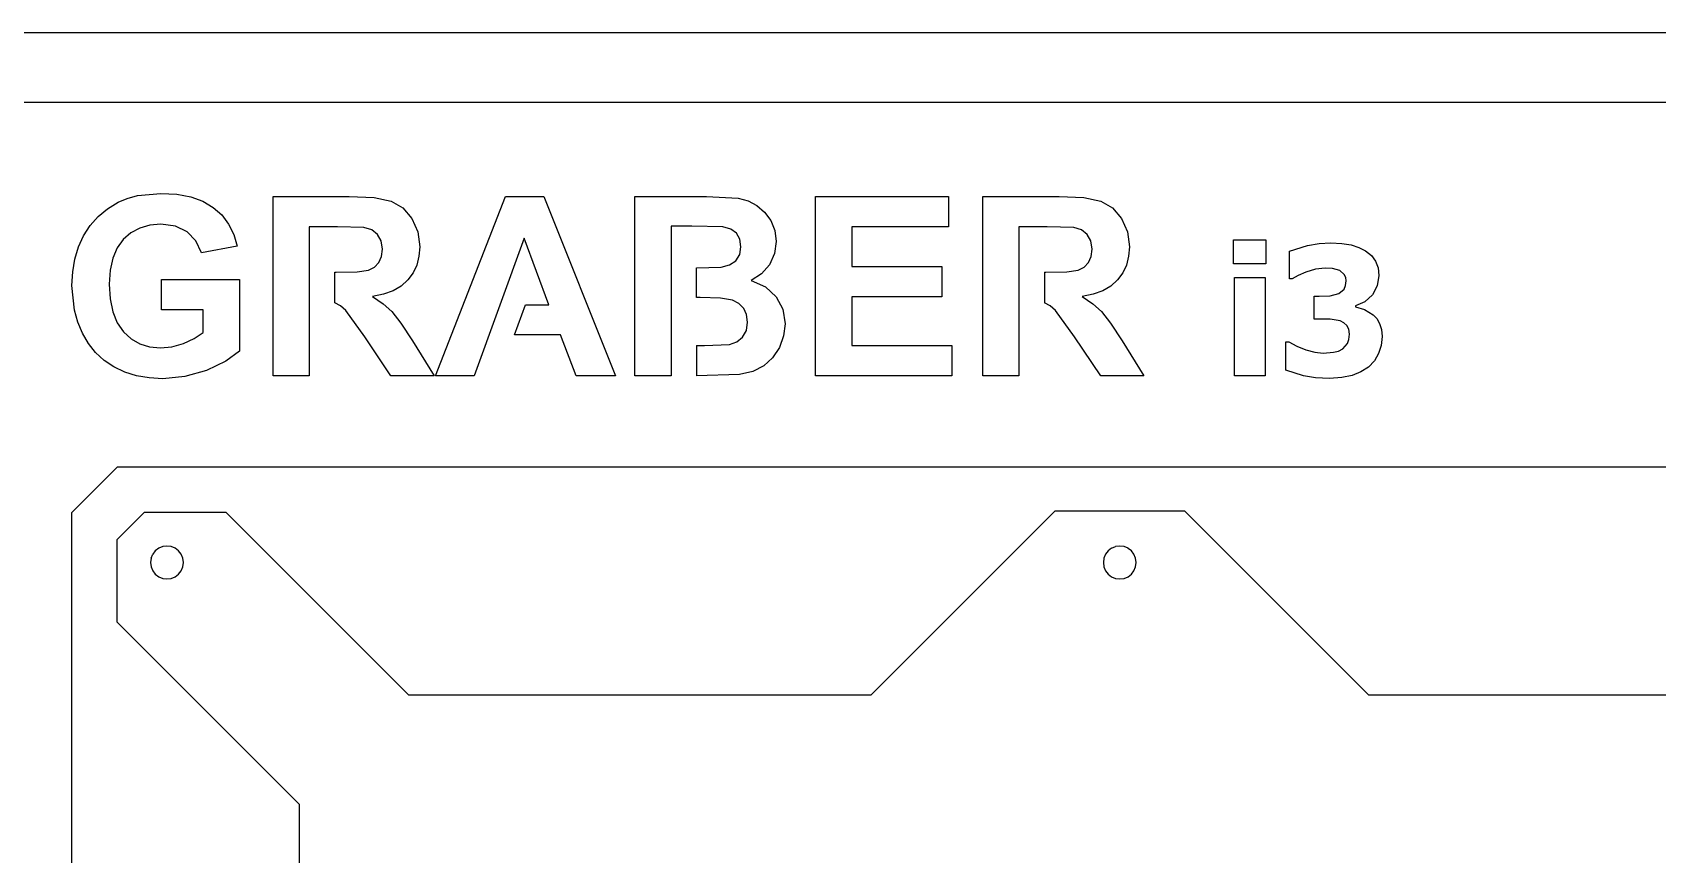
# Model space of a CAD drawing. Header units: millimetres. Extents: x -406 to 406, y -462 to 462.
# Drawn here: x -79.2 to 99, y 372.2 to 462.4 of the extents above; entities that cross this region are included whole.
import ezdxf

# ---------------------------------------------------------------- set-up
doc = ezdxf.new("R2010")
doc.units = ezdxf.units.MM
doc.header["$MEASUREMENT"] = 0

msp = doc.modelspace()

# ---------------------------------------------------------------- linework, layer by layer
for p, q in [((-406.4, 462.36), (406.4, 462.36)), ((-91.77, 454.71), (201.98, 454.71)), ((-69.87, 443.73), (-68.86, 444.16)), ((-68.86, 444.16), (-67.74, 444.47)), ((-67.74, 444.47), (-65.16, 444.71)), ((-65.16, 444.71), (-63.43, 444.62)), ((-63.43, 444.62), (-61.9, 444.33)), ((-61.9, 444.33), (-60.57, 443.85)), ((-60.57, 443.85), (-59.44, 443.18)), ((-52.86, 424.71), (-52.86, 444.38)), ((-52.86, 444.38), (-44.5, 444.38)), ((-44.5, 444.38), (-41.78, 444.25)), ((-41.78, 444.25), (-39.92, 443.85)), ((-39.92, 443.85), (-38.63, 443.11)), ((-35.03, 424.71), (-27.37, 444.38)), ((-27.37, 444.38), (-23.17, 444.38)), ((-23.17, 444.38), (-15.3, 424.71)), ((-13.18, 424.71), (-13.18, 444.38)), ((-13.18, 444.38), (-5.32, 444.38)), ((-5.32, 444.38), (-1.84, 444.18)), ((-1.84, 444.18), (-0.75, 443.88)), ((-0.75, 443.88), (0.21, 443.37)), ((6.65, 424.71), (6.65, 444.38)), ((6.65, 444.38), (21.23, 444.38)), ((21.23, 444.38), (21.23, 441.05)), ((24.98, 424.71), (24.98, 444.38)), ((24.98, 444.38), (33.34, 444.38)), ((33.34, 444.38), (36.06, 444.25)), ((36.06, 444.25), (37.92, 443.85)), ((37.92, 443.85), (39.21, 443.11)), ((-72.92, 441.2), (-72.05, 442.18)), ((-72.05, 442.18), (-71.03, 443.03)), ((-71.03, 443.03), (-69.87, 443.73)), ((-59.44, 443.18), (-58.5, 442.34)), ((-58.5, 442.34), (-57.75, 441.35)), ((-38.63, 443.11), (-37.63, 441.96)), ((0.21, 443.37), (1.04, 442.65)), ((1.04, 442.65), (1.72, 441.73)), ((39.21, 443.11), (40.21, 441.96)), ((-73.64, 440.07), (-72.92, 441.2)), ((-68.46, 440.39), (-69.3, 439.67)), ((-67.49, 440.91), (-68.46, 440.39)), ((-66.39, 441.22), (-67.49, 440.91)), ((-65.16, 441.32), (-66.39, 441.22)), ((-63.58, 441.11), (-65.16, 441.32)), ((-62.29, 440.48), (-63.58, 441.11)), ((-61.33, 439.49), (-62.29, 440.48)), ((-57.75, 441.35), (-57.17, 440.21)), ((-45.79, 441.05), (-48.89, 441.05)), ((-48.89, 441.05), (-48.89, 424.71)), ((-42.89, 440.98), (-45.79, 441.05)), ((-42.03, 440.71), (-42.89, 440.98)), ((-41.4, 440.21), (-42.03, 440.71)), ((-37.63, 441.96), (-36.99, 440.51)), ((-36.99, 440.51), (-36.77, 438.86)), ((-6.93, 441.1), (-9.21, 441.1)), ((-9.21, 441.1), (-9.21, 424.71)), ((-3.54, 441.04), (-6.93, 441.1)), ((-2.66, 440.8), (-3.54, 441.04)), ((-2.04, 440.35), (-2.66, 440.8)), ((-1.66, 439.69), (-2.04, 440.35)), ((1.72, 441.73), (2.18, 440.64)), ((2.18, 440.64), (2.33, 439.43)), ((21.23, 441.05), (10.62, 441.05)), ((10.62, 441.05), (10.62, 436.69)), ((32.05, 441.05), (28.95, 441.05)), ((28.95, 441.05), (28.95, 424.71)), ((34.95, 440.98), (32.05, 441.05)), ((35.81, 440.71), (34.95, 440.98)), ((36.44, 440.21), (35.81, 440.71)), ((40.21, 441.96), (40.85, 440.51)), ((40.85, 440.51), (41.07, 438.86)), ((-74.6, 437.51), (-74.2, 438.84)), ((-74.2, 438.84), (-73.64, 440.07)), ((-69.97, 438.74), (-70.45, 437.62)), ((-69.3, 439.67), (-69.97, 438.74)), ((-60.73, 438.19), (-61.33, 439.49)), ((-56.79, 438.93), (-60.73, 438.19)), ((-57.17, 440.21), (-56.79, 438.93)), ((-41, 439.51), (-41.4, 440.21)), ((-40.87, 438.61), (-41, 439.51)), ((-40.97, 437.8), (-40.87, 438.61)), ((-36.77, 438.86), (-36.86, 437.81)), ((-25.32, 439.79), (-30.82, 424.71)), ((-22.61, 432.49), (-25.32, 439.79)), ((-1.68, 438), (-1.54, 438.86)), ((-1.54, 438.86), (-1.66, 439.69)), ((2.33, 439.43), (2.14, 438.1)), ((36.84, 439.51), (36.44, 440.21)), ((36.97, 438.61), (36.84, 439.51)), ((36.87, 437.8), (36.97, 438.61)), ((41.07, 438.86), (40.98, 437.81)), ((52.49, 437), (52.49, 439.62)), ((52.49, 439.62), (56.03, 439.62)), ((56.03, 439.62), (56.03, 437)), ((58.62, 438.37), (60.61, 438.98)), ((60.61, 438.98), (61.87, 439.2)), ((61.87, 439.2), (63.16, 439.27)), ((63.16, 439.27), (64.35, 439.22)), ((64.35, 439.22), (65.37, 439.05)), ((65.37, 439.05), (66.23, 438.78)), ((66.23, 438.78), (66.96, 438.41)), ((-74.84, 436.11), (-74.6, 437.51)), ((-70.45, 437.62), (-70.74, 436.3)), ((-41.75, 436.63), (-41.27, 437.13)), ((-41.27, 437.13), (-40.97, 437.8)), ((-37.1, 436.84), (-37.51, 435.98)), ((-36.86, 437.81), (-37.1, 436.84)), ((-3.72, 436.62), (-2.81, 436.86)), ((-2.81, 436.86), (-2.12, 437.33)), ((-2.12, 437.33), (-1.68, 438)), ((1.58, 436.89), (0.71, 435.88)), ((2.14, 438.1), (1.58, 436.89)), ((10.62, 436.69), (20.49, 436.69)), ((20.49, 436.69), (20.49, 433.38)), ((36.09, 436.63), (36.57, 437.13)), ((36.57, 437.13), (36.87, 437.8)), ((40.74, 436.84), (40.33, 435.98)), ((40.98, 437.81), (40.74, 436.84)), ((56.03, 437), (52.49, 437)), ((58.62, 435.32), (58.62, 438.37)), ((66.96, 438.41), (67.6, 437.9)), ((67.6, 437.9), (68.05, 437.27)), ((68.05, 437.27), (68.33, 436.53)), ((-74.92, 434.61), (-74.84, 436.11)), ((-70.74, 436.3), (-70.83, 434.77)), ((-65.09, 431.94), (-65.09, 435.26)), ((-65.09, 435.26), (-56.53, 435.26)), ((-56.53, 435.26), (-56.53, 427.42)), ((-46.08, 432.7), (-46.08, 436.06)), ((-46.08, 436.06), (-45.95, 436.06)), ((-45.95, 436.06), (-43.63, 436.12)), ((-43.63, 436.12), (-42.38, 436.3)), ((-42.38, 436.3), (-41.75, 436.63)), ((-38.08, 435.21), (-38.81, 434.55)), ((-37.51, 435.98), (-38.08, 435.21)), ((-6.41, 436.56), (-3.72, 436.62)), ((-6.41, 433.28), (-6.41, 436.56)), ((0.71, 435.88), (-0.44, 435.16)), ((-0.44, 435.16), (1.15, 434.45)), ((31.75, 436.06), (31.76, 432.7)), ((31.75, 436.06), (31.89, 436.06)), ((31.89, 436.06), (34.21, 436.12)), ((34.21, 436.12), (35.46, 436.3)), ((35.46, 436.3), (36.09, 436.63)), ((39.76, 435.21), (39.03, 434.55)), ((40.33, 435.98), (39.76, 435.21)), ((52.58, 424.71), (52.58, 435.47)), ((52.58, 435.47), (55.94, 435.47)), ((55.94, 435.47), (55.94, 424.71)), ((58.92, 435.32), (58.62, 435.32)), ((59.57, 435.69), (58.92, 435.32)), ((60.41, 436.08), (59.57, 435.69)), ((61.47, 436.4), (60.41, 436.08)), ((62.55, 436.52), (61.47, 436.4)), ((63.33, 436.47), (62.55, 436.52)), ((64.14, 436.24), (63.33, 436.47)), ((64.63, 435.81), (64.14, 436.24)), ((64.79, 435.5), (64.63, 435.81)), ((64.78, 434.61), (64.84, 435.11)), ((64.84, 435.11), (64.79, 435.5)), ((68.42, 435.7), (68.24, 434.56)), ((68.33, 436.53), (68.42, 435.7)), ((-74.64, 431.89), (-74.92, 434.61)), ((-70.83, 434.77), (-70.74, 433.13)), ((-70.74, 433.13), (-70.44, 431.71)), ((-40.75, 433.65), (-41.97, 433.39)), ((-41.97, 433.39), (-40.79, 432.6)), ((-39.7, 434.03), (-40.75, 433.65)), ((-38.81, 434.55), (-39.7, 434.03)), ((-6, 433.28), (-6.41, 433.28)), ((-3.77, 433.21), (-6, 433.28)), ((-2.48, 433), (-3.77, 433.21)), ((1.15, 434.45), (2.33, 433.38)), ((2.33, 433.38), (3.05, 432.01)), ((20.49, 433.38), (10.62, 433.38)), ((10.62, 433.38), (10.62, 428.03)), ((37.09, 433.65), (35.87, 433.39)), ((35.87, 433.39), (37.05, 432.6)), ((38.14, 434.03), (37.09, 433.65)), ((39.03, 434.55), (38.14, 434.03)), ((61.33, 430.92), (61.33, 433.43)), ((61.33, 433.43), (61.89, 433.43)), ((61.89, 433.43), (63.09, 433.49)), ((63.09, 433.49), (64.02, 433.72)), ((64.02, 433.72), (64.62, 434.22)), ((64.62, 434.22), (64.78, 434.61)), ((67.71, 433.57), (66.9, 432.82)), ((68.24, 434.56), (67.71, 433.57)), ((-74.27, 430.6), (-74.64, 431.89)), ((-70.44, 431.71), (-69.96, 430.51)), ((-60.54, 431.94), (-65.09, 431.94)), ((-60.54, 429.45), (-60.54, 431.94)), ((-45.47, 432.39), (-46.08, 432.7)), ((-44.89, 431.88), (-45.47, 432.39)), ((-42.8, 428.99), (-44.89, 431.88)), ((-40.79, 432.6), (-39.84, 431.74)), ((-39.84, 431.74), (-38.86, 430.49)), ((-26.4, 429.18), (-25.18, 432.49)), ((-25.18, 432.49), (-22.61, 432.49)), ((-1.77, 432.64), (-2.48, 433)), ((-1.24, 432.1), (-1.77, 432.64)), ((-0.92, 431.42), (-1.24, 432.1)), ((-0.81, 430.6), (-0.92, 431.42)), ((3.05, 432.01), (3.29, 430.41)), ((32.37, 432.39), (31.76, 432.7)), ((32.95, 431.88), (32.37, 432.39)), ((35.04, 428.99), (32.95, 431.88)), ((37.05, 432.6), (38, 431.74)), ((38, 431.74), (38.98, 430.49)), ((66.9, 432.82), (65.86, 432.39)), ((65.86, 432.39), (65.86, 432.25)), ((65.86, 432.25), (66.85, 431.99)), ((66.85, 431.99), (67.8, 431.4)), ((67.8, 431.4), (68.19, 430.97)), ((-73.77, 429.37), (-74.27, 430.6)), ((-69.96, 430.51), (-69.28, 429.52)), ((-38.86, 430.49), (-37.58, 428.55)), ((-1.37, 428.93), (-0.95, 429.66)), ((-0.95, 429.66), (-0.81, 430.6)), ((3.29, 430.41), (3.14, 429.09)), ((38.98, 430.49), (40.26, 428.55)), ((61.94, 430.92), (61.33, 430.92)), ((63.07, 430.9), (61.94, 430.92)), ((64.17, 430.72), (63.07, 430.9)), ((64.59, 430.52), (64.17, 430.72)), ((64.91, 430.23), (64.59, 430.52)), ((65.12, 429.81), (64.91, 430.23)), ((65.19, 429.25), (65.12, 429.81)), ((68.19, 430.97), (68.51, 430.44)), ((68.51, 430.44), (68.72, 429.79)), ((68.72, 429.79), (68.79, 429.03)), ((-73.12, 428.24), (-73.77, 429.37)), ((-72.33, 427.24), (-73.12, 428.24)), ((-69.28, 429.52), (-68.44, 428.76)), ((-68.44, 428.76), (-67.48, 428.21)), ((-67.48, 428.21), (-66.4, 427.88)), ((-66.4, 427.88), (-65.2, 427.77)), ((-65.2, 427.77), (-63.95, 427.89)), ((-63.95, 427.89), (-62.7, 428.26)), ((-62.7, 428.26), (-61.53, 428.8)), ((-61.53, 428.8), (-60.54, 429.45)), ((-39.93, 424.71), (-42.8, 428.99)), ((-37.58, 428.55), (-35.18, 424.71)), ((-21.34, 429.18), (-26.4, 429.18)), ((-19.62, 424.71), (-21.34, 429.18)), ((-6.41, 428.03), (-6.41, 424.71)), ((-6.41, 428.03), (-5.53, 428.03)), ((-5.53, 428.03), (-2.81, 428.15)), ((-2.81, 428.15), (-2.01, 428.42)), ((-2.01, 428.42), (-1.37, 428.93)), ((2.67, 427.8), (1.93, 426.66)), ((3.14, 429.09), (2.67, 427.8)), ((10.62, 428.03), (21.6, 428.03)), ((21.6, 428.03), (21.6, 424.71)), ((37.91, 424.71), (35.04, 428.99)), ((40.26, 428.55), (42.66, 424.71)), ((58.21, 425.32), (58.21, 428.41)), ((58.21, 428.41), (58.55, 428.41)), ((58.55, 428.41), (59.41, 427.95)), ((59.41, 427.95), (60.4, 427.55)), ((64.47, 427.67), (64.99, 428.26)), ((64.99, 428.26), (65.14, 428.68)), ((65.14, 428.68), (65.19, 429.25)), ((68.69, 428.03), (68.4, 427.13)), ((68.79, 429.03), (68.69, 428.03)), ((-71.4, 426.39), (-72.33, 427.24)), ((-70.32, 425.67), (-71.4, 426.39)), ((-58.06, 426.29), (-60.15, 425.3)), ((-56.53, 427.42), (-58.06, 426.29)), ((1.93, 426.66), (0.97, 425.78)), ((60.4, 427.55), (61.41, 427.28)), ((61.41, 427.28), (62.33, 427.18)), ((62.33, 427.18), (63.45, 427.28)), ((63.45, 427.28), (64.01, 427.42)), ((64.01, 427.42), (64.47, 427.67)), ((67.93, 426.33), (67.27, 425.66)), ((68.4, 427.13), (67.93, 426.33)), ((-69.13, 425.11), (-70.32, 425.67)), ((-67.83, 424.7), (-69.13, 425.11)), ((-66.44, 424.46), (-67.83, 424.7)), ((-64.94, 424.38), (-66.44, 424.46)), ((-62.53, 424.61), (-64.94, 424.38)), ((-60.15, 425.3), (-62.53, 424.61)), ((-48.89, 424.71), (-52.86, 424.71)), ((-35.18, 424.71), (-39.93, 424.71)), ((-30.82, 424.71), (-35.03, 424.71)), ((-15.3, 424.71), (-19.62, 424.71)), ((-9.21, 424.71), (-13.18, 424.71)), ((-1.7, 424.85), (-6.41, 424.71)), ((-0.24, 425.17), (-1.7, 424.85)), ((0.97, 425.78), (-0.24, 425.17)), ((21.6, 424.71), (6.65, 424.71)), ((28.95, 424.71), (24.98, 424.71)), ((42.66, 424.71), (37.91, 424.71)), ((55.94, 424.71), (52.58, 424.71)), ((60.15, 424.69), (58.21, 425.32)), ((61.46, 424.49), (60.15, 424.69)), ((63.01, 424.42), (61.46, 424.49)), ((64.36, 424.5), (63.01, 424.42)), ((65.49, 424.74), (64.36, 424.5)), ((66.45, 425.13), (65.49, 424.74)), ((67.27, 425.66), (66.45, 425.13)), ((-74.92, 409.71), (-69.92, 414.71)), ((-69.92, 414.71), (180.08, 414.71)), ((-74.92, 133.22), (-74.92, 409.71)), ((-66.99, 409.71), (-69.99, 406.71)), ((-57.99, 409.71), (-66.99, 409.71)), ((-57.99, 409.71), (-37.99, 389.71)), ((12.73, 389.71), (32.88, 409.87)), ((47.13, 409.87), (32.88, 409.87)), ((67.28, 389.71), (47.13, 409.87)), ((-69.99, 406.71), (-69.99, 397.71)), ((-66.24, 404.69), (-66.3, 404.22)), ((-66.24, 404.69), (-66.06, 405.12)), ((-65.78, 405.5), (-66.06, 405.12)), ((-65.4, 405.78), (-65.78, 405.5)), ((-64.97, 405.96), (-65.4, 405.78)), ((-64.92, 405.96), (-64.97, 405.96)), ((-64.5, 406.02), (-64.92, 405.96)), ((-64.04, 405.96), (-64.5, 406.02)), ((-63.6, 405.78), (-64.04, 405.96)), ((-63.23, 405.5), (-63.6, 405.78)), ((-62.95, 405.12), (-63.23, 405.5)), ((-62.77, 404.69), (-62.95, 405.12)), ((-62.7, 404.22), (-62.77, 404.69)), ((38.27, 404.69), (38.21, 404.22)), ((38.45, 405.12), (38.27, 404.69)), ((38.73, 405.5), (38.45, 405.12)), ((39.11, 405.78), (38.73, 405.5)), ((39.11, 405.78), (39.54, 405.96)), ((40.01, 406.02), (39.54, 405.96)), ((40.47, 405.96), (40.01, 406.02)), ((40.91, 405.78), (40.47, 405.96)), ((40.94, 405.75), (40.91, 405.78)), ((41.28, 405.5), (40.94, 405.75)), ((41.56, 405.12), (41.28, 405.5)), ((41.74, 404.69), (41.56, 405.12)), ((41.81, 404.22), (41.74, 404.69)), ((-66.3, 404.22), (-66.24, 403.76)), ((-66.24, 403.76), (-66.06, 403.32)), ((-66.06, 403.32), (-65.78, 402.95)), ((-65.78, 402.95), (-65.4, 402.66)), ((-63.6, 402.66), (-63.23, 402.95)), ((-63.23, 402.95), (-62.95, 403.32)), ((-62.95, 403.32), (-62.77, 403.76)), ((-62.77, 403.76), (-62.7, 404.22)), ((38.21, 404.22), (38.27, 403.76)), ((38.27, 403.76), (38.45, 403.32)), ((38.45, 403.32), (38.73, 402.95)), ((38.73, 402.95), (39.11, 402.66)), ((40.91, 402.66), (41.28, 402.95)), ((41.28, 402.95), (41.56, 403.32)), ((41.56, 403.32), (41.74, 403.76)), ((41.74, 403.76), (41.81, 404.22)), ((-65.4, 402.66), (-64.97, 402.48)), ((-64.97, 402.48), (-64.5, 402.42)), ((-64.5, 402.42), (-64.04, 402.48)), ((-64.04, 402.48), (-63.6, 402.66)), ((39.11, 402.66), (39.54, 402.48)), ((39.54, 402.48), (40.01, 402.42)), ((40.01, 402.42), (40.47, 402.48)), ((40.47, 402.48), (40.91, 402.66)), ((-69.99, 397.71), (-49.99, 377.71)), ((-37.99, 389.71), (12.73, 389.71)), ((67.28, 389.71), (118.01, 389.71)), ((-49.99, 377.71), (-49.99, 362.71))]:
    msp.add_line(p, q)

doc.saveas('drawing.dxf')
